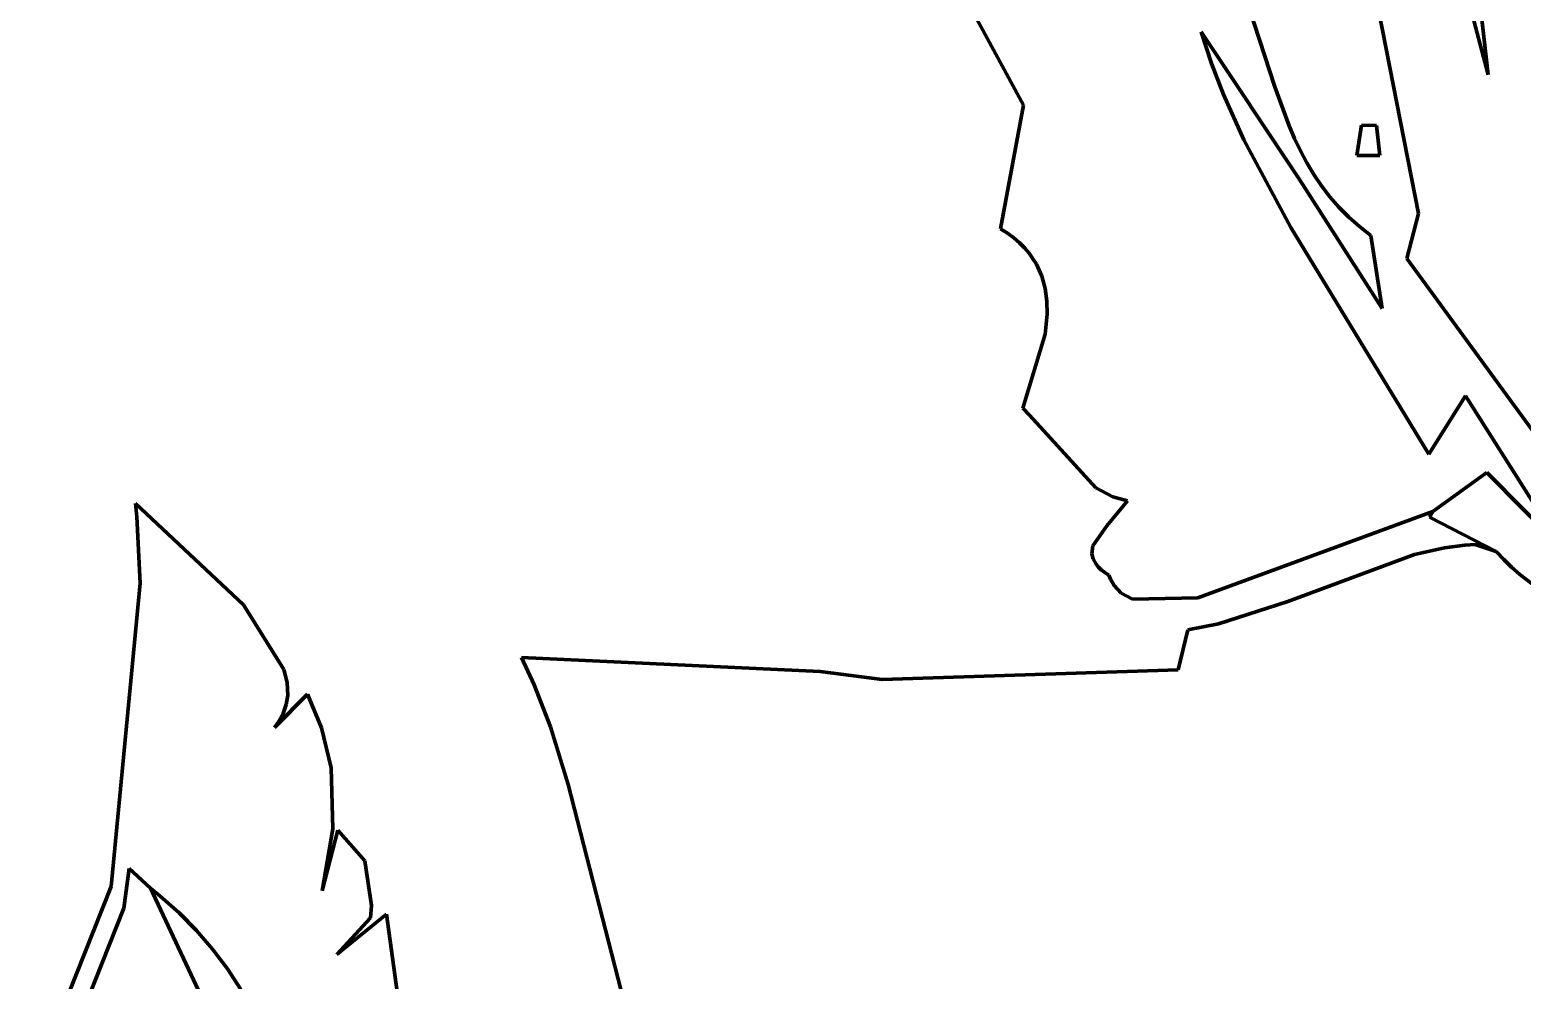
# Model space of a CAD drawing. Header units: millimetres. Extents: x 0 to 10.4, y 0 to 8.2.
# Drawn here: x 4.964 to 5.878, y 5.044 to 5.626 of the extents above; entities that cross this region are included whole.
import ezdxf

# ---------------------------------------------------------------- set-up
doc = ezdxf.new("R2010")
doc.units = ezdxf.units.MM
for name, color, linetype, lineweight in [('color#000000ff', 7, 'CONTINUOUS', 100), ('color#929292ff', 7, 'CONTINUOUS', 100), ('color#ffffffff', 7, 'CONTINUOUS', 100)]:
    doc.layers.add(name, color=color, linetype=linetype, lineweight=lineweight)

msp = doc.modelspace()

# ---------------------------------------------------------------- linework, layer by layer
at = {"layer": 'color#000000ff'}
for p, q in [((5.83795, 5.76901), (5.85754, 5.59824)), ((5.5402, 5.63993), (5.57291, 5.57969)), ((5.85754, 5.59824), (5.84582, 5.64248)), ((5.57291, 5.57969), (5.55868, 5.50408)), ((5.77694, 5.54891), (5.77984, 5.56749)), ((5.77984, 5.56749), (5.78908, 5.56741)), ((5.78908, 5.56741), (5.79103, 5.54898)), ((5.79103, 5.54898), (5.77694, 5.54891)), ((5.55868, 5.50408), (5.56297, 5.50135)), ((5.56297, 5.50135), (5.56686, 5.49848)), ((5.56686, 5.49848), (5.57036, 5.49549)), ((5.57036, 5.49549), (5.57349, 5.49237)), ((5.57349, 5.49237), (5.57626, 5.48913)), ((5.57626, 5.48913), (5.57868, 5.48578)), ((5.57868, 5.48578), (5.58078, 5.48233)), ((5.58078, 5.48233), (5.58256, 5.47878)), ((5.58256, 5.47878), (5.58404, 5.47514)), ((5.58404, 5.47514), (5.58616, 5.46763)), ((5.58616, 5.46763), (5.58724, 5.45984)), ((5.58724, 5.45984), (5.58741, 5.45183)), ((5.58741, 5.45183), (5.58618, 5.43952)), ((5.58618, 5.43952), (5.57247, 5.3943)), ((5.57247, 5.3943), (5.5766, 5.39005)), ((5.5766, 5.39005), (5.61716, 5.34551)), ((5.61716, 5.34551), (5.62765, 5.34001)), ((5.62765, 5.34001), (5.63662, 5.3375)), ((5.02886, 5.33599), (5.02975, 5.32783)), ((5.09504, 5.274), (5.02886, 5.33599)), ((5.63662, 5.3375), (5.62401, 5.32232)), ((5.67963, 5.27822), (5.82361, 5.33109)), ((5.82361, 5.33109), (5.82161, 5.32765)), ((5.02975, 5.32783), (5.0318, 5.28716)), ((5.62401, 5.32232), (5.61541, 5.30994)), ((5.82161, 5.32765), (5.86235, 5.30652)), ((5.8496, 5.31087), (5.84327, 5.3104)), ((5.86235, 5.30652), (5.8496, 5.31087)), ((5.61541, 5.30994), (5.61475, 5.30518)), ((5.61475, 5.30518), (5.6155, 5.30196)), ((5.6155, 5.30196), (5.61738, 5.29869)), ((5.81238, 5.30467), (5.73483, 5.27597)), ((5.83078, 5.30873), (5.81238, 5.30467)), ((5.84327, 5.3104), (5.83078, 5.30873)), ((5.61738, 5.29869), (5.61879, 5.29704)), ((5.61879, 5.29704), (5.62054, 5.29538)), ((5.62054, 5.29538), (5.62265, 5.29371)), ((5.62265, 5.29371), (5.62514, 5.29202)), ((5.0318, 5.28716), (5.01405, 5.1014)), ((5.62514, 5.29202), (5.62614, 5.28969)), ((5.62614, 5.28969), (5.62849, 5.28567)), ((5.62849, 5.28567), (5.63276, 5.28109)), ((5.63276, 5.28109), (5.63963, 5.2773)), ((5.63963, 5.2773), (5.67963, 5.27822)), ((5.73483, 5.27597), (5.69235, 5.26217)), ((5.11984, 5.2343), (5.09504, 5.274)), ((5.67352, 5.25857), (5.66753, 5.23411)), ((5.69235, 5.26217), (5.67352, 5.25857)), ((5.44835, 5.23313), (5.26541, 5.24175)), ((5.26541, 5.24175), (5.27319, 5.22492)), ((5.12191, 5.22639), (5.11984, 5.2343)), ((5.48628, 5.22816), (5.44835, 5.23313)), ((5.66753, 5.23411), (5.48628, 5.22816)), ((5.12225, 5.21832), (5.12191, 5.22639)), ((5.27319, 5.22492), (5.28313, 5.19914)), ((5.13422, 5.21917), (5.1142, 5.19888)), ((5.11936, 5.20732), (5.12133, 5.21286)), ((5.12133, 5.21286), (5.12225, 5.21832)), ((5.14291, 5.1987), (5.13422, 5.21917)), ((5.1142, 5.19888), (5.11623, 5.20171)), ((5.11623, 5.20171), (5.11936, 5.20732)), ((5.14882, 5.17412), (5.14291, 5.1987)), ((5.28313, 5.19914), (5.29395, 5.16402)), ((5.14981, 5.13687), (5.14882, 5.17412)), ((5.29395, 5.16402), (5.32834, 5.0305)), ((5.14333, 5.09873), (5.14981, 5.13687)), ((5.15289, 5.1359), (5.14333, 5.09873)), ((5.16935, 5.1171), (5.15289, 5.1359)), ((5.02181, 5.08815), (5.02509, 5.11248)), ((5.02509, 5.11248), (5.03808, 5.1004)), ((5.17358, 5.08985), (5.16935, 5.1171)), ((5.01405, 5.1014), (4.96425, 4.97593)), ((5.03808, 5.1004), (5.07993, 5.01149)), ((4.98049, 4.9843), (5.02181, 5.08815)), ((5.1828, 5.08451), (5.15225, 5.05987)), ((5.15225, 5.05987), (5.17281, 5.08235)), ((5.17281, 5.08235), (5.17358, 5.08985)), ((5.19085, 5.02524), (5.1828, 5.08451))]:
    msp.add_line(p, q, dxfattribs=at)
at = {"layer": 'color#929292ff'}
for p, q in [((5.77098, 5.73762), (5.81477, 5.51346)), ((5.72673, 5.5909), (5.70298, 5.66451)), ((5.6881, 5.60524), (5.68167, 5.62465)), ((5.68167, 5.62465), (5.74199, 5.53416)), ((5.69541, 5.58627), (5.6881, 5.60524)), ((5.70782, 5.55852), (5.69541, 5.58627)), ((5.73557, 5.56702), (5.72673, 5.5909)), ((5.73893, 5.55932), (5.73557, 5.56702)), ((5.77984, 5.56749), (5.77694, 5.54891)), ((5.78908, 5.56741), (5.77984, 5.56749)), ((5.79103, 5.54898), (5.78908, 5.56741)), ((5.73659, 5.50496), (5.70782, 5.55852)), ((5.74256, 5.55178), (5.73893, 5.55932)), ((5.7465, 5.54443), (5.74256, 5.55178)), ((5.77694, 5.54891), (5.79103, 5.54898)), ((5.75078, 5.53729), (5.7465, 5.54443)), ((5.74199, 5.53416), (5.7925, 5.45525)), ((5.75544, 5.53037), (5.75078, 5.53729)), ((5.76052, 5.5237), (5.75544, 5.53037)), ((5.76604, 5.5173), (5.76052, 5.5237)), ((5.77206, 5.51119), (5.76604, 5.5173)), ((5.81477, 5.51346), (5.80767, 5.48592)), ((5.8211, 5.36608), (5.73659, 5.50496)), ((5.7786, 5.50539), (5.77206, 5.51119)), ((5.78571, 5.49993), (5.7786, 5.50539)), ((5.7925, 5.45525), (5.78571, 5.49993)), ((5.80767, 5.48592), (5.92425, 5.32626)), ((5.84367, 5.40177), (5.8211, 5.36608)), ((5.90145, 5.31049), (5.84367, 5.40177)), ((5.82361, 5.33109), (5.85663, 5.35485)), ((5.85663, 5.35485), (5.90375, 5.30736)), ((5.82161, 5.32765), (5.82361, 5.33109)), ((5.86235, 5.30652), (5.82161, 5.32765)), ((5.86701, 5.30155), (5.86235, 5.30652)), ((5.87186, 5.29688), (5.86701, 5.30155)), ((5.87687, 5.29248), (5.87186, 5.29688)), ((5.88737, 5.28444), (5.87687, 5.29248)), ((5.03808, 5.1004), (5.04416, 5.09558)), ((5.07993, 5.01149), (5.03808, 5.1004)), ((5.04416, 5.09558), (5.05567, 5.08539)), ((5.05567, 5.08539), (5.06633, 5.07454)), ((5.06633, 5.07454), (5.07618, 5.06306)), ((5.07618, 5.06306), (5.08523, 5.05101)), ((5.08523, 5.05101), (5.09351, 5.03844))]:
    msp.add_line(p, q, dxfattribs=at)
at = {"layer": 'color#ffffffff'}
for p, q in [((5.85754, 5.59824), (5.83795, 5.76901)), ((5.81477, 5.51346), (5.77098, 5.73762)), ((5.70298, 5.66451), (5.72673, 5.5909)), ((5.57291, 5.57969), (5.5402, 5.63993)), ((5.84582, 5.64248), (5.85754, 5.59824)), ((5.74199, 5.53416), (5.68167, 5.62465)), ((5.68167, 5.62465), (5.6881, 5.60524)), ((5.6881, 5.60524), (5.69541, 5.58627)), ((5.69541, 5.58627), (5.70782, 5.55852)), ((5.72673, 5.5909), (5.73557, 5.56702)), ((5.55868, 5.50408), (5.57291, 5.57969)), ((5.73557, 5.56702), (5.73893, 5.55932)), ((5.70782, 5.55852), (5.73659, 5.50496)), ((5.73893, 5.55932), (5.74256, 5.55178)), ((5.74256, 5.55178), (5.7465, 5.54443)), ((5.7465, 5.54443), (5.75078, 5.53729)), ((5.7925, 5.45525), (5.74199, 5.53416)), ((5.75078, 5.53729), (5.75544, 5.53037)), ((5.75544, 5.53037), (5.76052, 5.5237)), ((5.76052, 5.5237), (5.76604, 5.5173)), ((5.76604, 5.5173), (5.77206, 5.51119)), ((5.80767, 5.48592), (5.81477, 5.51346)), ((5.56297, 5.50135), (5.55868, 5.50408)), ((5.73659, 5.50496), (5.8211, 5.36608)), ((5.77206, 5.51119), (5.7786, 5.50539)), ((5.7786, 5.50539), (5.78571, 5.49993)), ((5.56686, 5.49848), (5.56297, 5.50135)), ((5.57036, 5.49549), (5.56686, 5.49848)), ((5.57349, 5.49237), (5.57036, 5.49549)), ((5.78571, 5.49993), (5.7925, 5.45525)), ((5.57626, 5.48913), (5.57349, 5.49237)), ((5.57868, 5.48578), (5.57626, 5.48913)), ((5.58078, 5.48233), (5.57868, 5.48578)), ((5.92425, 5.32626), (5.80767, 5.48592)), ((5.58256, 5.47878), (5.58078, 5.48233)), ((5.58404, 5.47514), (5.58256, 5.47878)), ((5.58616, 5.46763), (5.58404, 5.47514)), ((5.58724, 5.45984), (5.58616, 5.46763)), ((5.58741, 5.45183), (5.58724, 5.45984)), ((5.58618, 5.43952), (5.58741, 5.45183)), ((5.57247, 5.3943), (5.58618, 5.43952)), ((5.5766, 5.39005), (5.57247, 5.3943)), ((5.8211, 5.36608), (5.84367, 5.40177)), ((5.84367, 5.40177), (5.90145, 5.31049)), ((5.61716, 5.34551), (5.5766, 5.39005)), ((5.85663, 5.35485), (5.82361, 5.33109)), ((5.90375, 5.30736), (5.85663, 5.35485)), ((5.62765, 5.34001), (5.61716, 5.34551)), ((5.63662, 5.3375), (5.62765, 5.34001)), ((5.02886, 5.33599), (5.09504, 5.274)), ((5.02975, 5.32783), (5.02886, 5.33599)), ((5.62401, 5.32232), (5.63662, 5.3375)), ((5.82361, 5.33109), (5.67963, 5.27822)), ((5.0318, 5.28716), (5.02975, 5.32783)), ((5.61541, 5.30994), (5.62401, 5.32232)), ((5.84327, 5.3104), (5.8496, 5.31087)), ((5.8496, 5.31087), (5.86235, 5.30652)), ((5.61475, 5.30518), (5.61541, 5.30994)), ((5.6155, 5.30196), (5.61475, 5.30518)), ((5.61738, 5.29869), (5.6155, 5.30196)), ((5.73483, 5.27597), (5.81238, 5.30467)), ((5.81238, 5.30467), (5.83078, 5.30873)), ((5.83078, 5.30873), (5.84327, 5.3104)), ((5.86235, 5.30652), (5.86701, 5.30155)), ((5.86701, 5.30155), (5.87186, 5.29688)), ((5.61879, 5.29704), (5.61738, 5.29869)), ((5.62054, 5.29538), (5.61879, 5.29704)), ((5.62265, 5.29371), (5.62054, 5.29538)), ((5.62514, 5.29202), (5.62265, 5.29371)), ((5.87186, 5.29688), (5.87687, 5.29248)), ((5.87687, 5.29248), (5.88737, 5.28444)), ((5.01405, 5.1014), (5.0318, 5.28716)), ((5.62614, 5.28969), (5.62514, 5.29202)), ((5.62849, 5.28567), (5.62614, 5.28969)), ((5.63276, 5.28109), (5.62849, 5.28567)), ((5.63963, 5.2773), (5.63276, 5.28109)), ((5.67963, 5.27822), (5.63963, 5.2773)), ((5.69235, 5.26217), (5.73483, 5.27597)), ((5.09504, 5.274), (5.11984, 5.2343)), ((5.66753, 5.23411), (5.67352, 5.25857)), ((5.67352, 5.25857), (5.69235, 5.26217)), ((5.27319, 5.22492), (5.26541, 5.24175)), ((5.26541, 5.24175), (5.44835, 5.23313)), ((5.11984, 5.2343), (5.12191, 5.22639)), ((5.44835, 5.23313), (5.48628, 5.22816)), ((5.48628, 5.22816), (5.66753, 5.23411)), ((5.12191, 5.22639), (5.12225, 5.21832)), ((5.28313, 5.19914), (5.27319, 5.22492)), ((5.1142, 5.19888), (5.13422, 5.21917)), ((5.12133, 5.21286), (5.11936, 5.20732)), ((5.12225, 5.21832), (5.12133, 5.21286)), ((5.13422, 5.21917), (5.14291, 5.1987)), ((5.11623, 5.20171), (5.1142, 5.19888)), ((5.11936, 5.20732), (5.11623, 5.20171)), ((5.14291, 5.1987), (5.14882, 5.17412)), ((5.29395, 5.16402), (5.28313, 5.19914)), ((5.14882, 5.17412), (5.14981, 5.13687)), ((5.32834, 5.0305), (5.29395, 5.16402)), ((5.14981, 5.13687), (5.14333, 5.09873)), ((5.14333, 5.09873), (5.15289, 5.1359)), ((5.15289, 5.1359), (5.16935, 5.1171)), ((5.02509, 5.11248), (5.02181, 5.08815)), ((5.03808, 5.1004), (5.02509, 5.11248)), ((5.16935, 5.1171), (5.17358, 5.08985)), ((4.96425, 4.97593), (5.01405, 5.1014)), ((5.04416, 5.09558), (5.03808, 5.1004)), ((5.05567, 5.08539), (5.04416, 5.09558)), ((5.02181, 5.08815), (4.98049, 4.9843)), ((5.06633, 5.07454), (5.05567, 5.08539)), ((5.15225, 5.05987), (5.1828, 5.08451)), ((5.17281, 5.08235), (5.15225, 5.05987)), ((5.17358, 5.08985), (5.17281, 5.08235)), ((5.1828, 5.08451), (5.19085, 5.02524)), ((5.07618, 5.06306), (5.06633, 5.07454)), ((5.08523, 5.05101), (5.07618, 5.06306)), ((5.09351, 5.03844), (5.08523, 5.05101))]:
    msp.add_line(p, q, dxfattribs=at)

doc.saveas('drawing.dxf')
